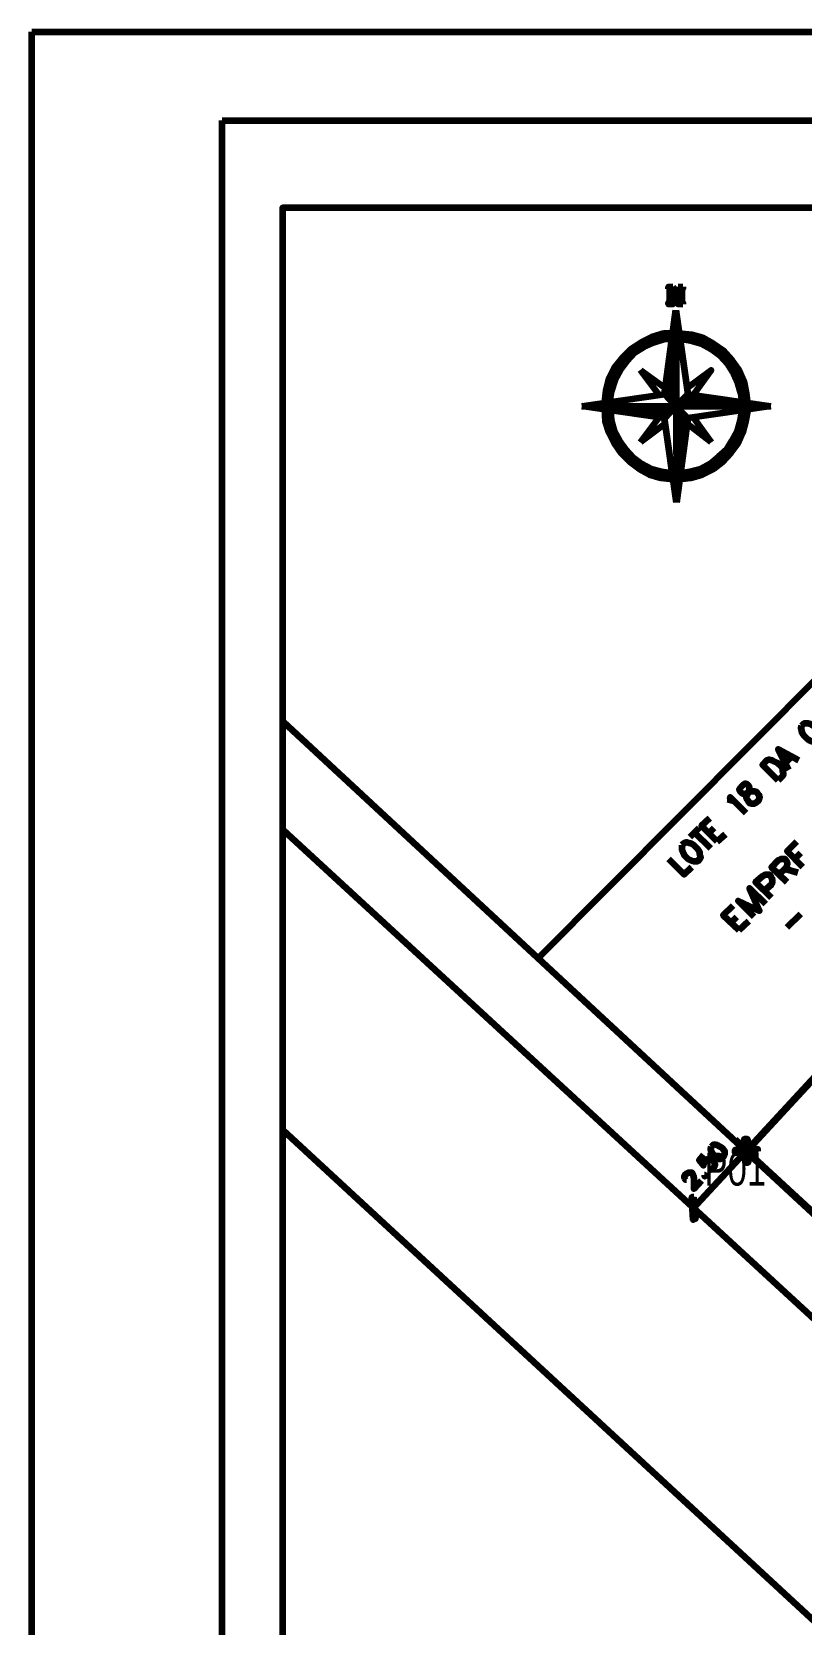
# Model space of a CAD drawing. Header units: inches. Extents: x 1 to 529, y -1 to 335.
# Drawn here: x 1.2 to 69.4, y 193.7 to 334.9 of the extents above; entities that cross this region are included whole.
import ezdxf

# ---------------------------------------------------------------- set-up
doc = ezdxf.new("R2010")
doc.units = ezdxf.units.IN
for name, color, linetype, lineweight in [('H', 7, 'CONTINUOUS', 100), ('P', 250, 'CONTINUOUS', 100), ('Text', 250, 'CONTINUOUS', 100)]:
    doc.layers.add(name, color=color, linetype=linetype, lineweight=lineweight)
doc.styles.get("Standard").update_dxf_attribs({"font": 'txt', "width": 0.75})

msp = doc.modelspace()

# ---------------------------------------------------------------- hatches: boundary and pattern name
at = {"layer": 'H', "linetype": 'CONTINUOUS'}
for points in [[(64.33, 236.67), (64.67, 234.6), (64.6, 236.67), (64.33, 236.67), (64.67, 234.6), (64.47, 234.6)], [(64.67, 234.6), (64.33, 236.67), (64.47, 234.6), (64.67, 234.6), (64.33, 236.67), (64.6, 236.67)], [(65.53, 235.8), (63.53, 235.47), (65.53, 235.6), (65.53, 235.8), (63.53, 235.47), (63.53, 235.73)], [(59.67, 231.53), (60, 229.6), (59.87, 231.53), (59.67, 231.53), (60, 229.6), (59.8, 229.53)]]:
    msp.add_hatch(color=252, dxfattribs=at).paths.add_polyline_path(points)

# ---------------------------------------------------------------- linework, layer by layer
at = {"layer": 'P', "color": 252, "linetype": 'CONTINUOUS'}
for points in [[(1.2, 334.87), (474.8, 334.87), (474.8, 0), (1.2, 0), (1.2, 334.87)], [(18.07, 327), (466.93, 327), (466.93, 7.87), (18.07, 7.87), (18.07, 327)], [(23.4, 24.27), (370.13, 24.27), (370.13, 319.27), (23.4, 319.27), (23.4, 24.27)], [(96.4, 303.33), (46.07, 252.73)], [(64.47, 235.53), (112.47, 287.53)], [(23.47, 273.67), (64.47, 235.6)], [(69.4, 273.33), (69.33, 273.13), (69.4, 272.87), (69.47, 272.67), (69.6, 272.47), (69.93, 272.13), (70.2, 272), (70.4, 271.93), (70.67, 271.87), (70.8, 271.93), (71, 272.13), (71, 272.33), (71, 272.53), (70.93, 272.73), (70.8, 273), (70.47, 273.33), (70.2, 273.47), (70, 273.53), (69.8, 273.53), (69.6, 273.53), (69.4, 273.33)], [(68.27, 269.4), (67.33, 271.27), (69.13, 270.27)], [(67.33, 268.47), (65.93, 269.87), (66.33, 270.27), (66.53, 270.33), (66.8, 270.27), (66.93, 270.2), (67.2, 270.07), (67.6, 269.73), (67.73, 269.47), (67.73, 269.27), (67.8, 269.07), (67.73, 268.87), (67.33, 268.47)], [(68, 270.07), (68.53, 270.6)], [(63.07, 266.47), (63.13, 266.67), (63.07, 267), (64.47, 265.6)], [(64, 267.87), (63.87, 267.67), (64, 267.47), (64.13, 267.33), (64.33, 267.27), (64.47, 267.33), (64.73, 267.47), (65, 267.53), (65.2, 267.53), (65.4, 267.47), (65.6, 267.2), (65.67, 267.07), (65.67, 266.93), (65.6, 266.67), (65.33, 266.47), (65.2, 266.4), (65, 266.4), (64.8, 266.47), (64.67, 266.67), (64.53, 266.87), (64.53, 267.13), (64.67, 267.33), (64.8, 267.6), (64.8, 267.8), (64.73, 268), (64.6, 268.13), (64.4, 268.2), (64.2, 268.07), (64, 267.87)], [(23.47, 264.07), (92.27, 200.67), (169.47, 129.2)], [(59.53, 263.47), (60.33, 264.27)], [(61.93, 263.07), (60.53, 264.47), (61.27, 265.13)], [(61.2, 263.8), (61.67, 264.27)], [(58.8, 262.73), (58.8, 262.53), (58.8, 262.33), (58.87, 262.13), (59, 261.87), (59.33, 261.53), (59.6, 261.4), (59.8, 261.33), (60, 261.33), (60.2, 261.33), (60.4, 261.53), (60.47, 261.67), (60.4, 261.93), (60.4, 262.13), (60.2, 262.4), (59.87, 262.73), (59.67, 262.87), (59.47, 262.93), (59.2, 263), (59, 262.93), (58.8, 262.73)], [(59.93, 263.87), (61.33, 262.47)], [(61.93, 263.07), (62.67, 263.73)], [(69.53, 260.8), (68.13, 262.2), (69, 263.07)], [(57.6, 261.53), (59, 260.13), (59.67, 260.8)], [(68.13, 259.47), (66.73, 260.8), (67.33, 261.4), (67.6, 261.53), (67.73, 261.53), (67.93, 261.53), (68.07, 261.33), (68.13, 261.2), (68.13, 261), (68, 260.73), (67.4, 260.13)], [(68.8, 261.53), (69.33, 262.07)], [(66.73, 258.07), (65.33, 259.47), (65.93, 260), (66.2, 260.13), (66.4, 260.13), (66.53, 260.13), (66.73, 259.87), (66.8, 259.67), (66.8, 259.53), (66.73, 259.27), (66.07, 258.67)], [(67.87, 260.67), (69.07, 260.33)], [(65.2, 256.4), (63.8, 257.8), (65.67, 256.93), (64.8, 258.93), (66.2, 257.53)], [(63.87, 255.2), (62.47, 256.53), (63.33, 257.4)], [(63.13, 255.87), (63.67, 256.4)], [(63.87, 255.2), (64.73, 256)], [(68.13, 255.47), (69.33, 256.67)], [(170, 101.93), (23.47, 237.47)], [(64.6, 236.67), (64.33, 236.67), (64.67, 234.6), (64.6, 236.67)], [(64.33, 236.67), (64.67, 234.6), (64.47, 234.6), (64.33, 236.67)], [(64.47, 234.6), (64.67, 234.6), (64.33, 236.67), (64.47, 234.6)], [(64.67, 234.6), (64.33, 236.67), (64.6, 236.67), (64.67, 234.6)], [(64.6, 235.73), (59.73, 230.47)], [(65.53, 235.6), (65.53, 235.8), (63.53, 235.47), (65.53, 235.6)], [(65.53, 235.8), (63.53, 235.47), (63.53, 235.73), (65.53, 235.8)], [(64.4, 235.73), (75.4, 225.6)], [(59.87, 231.53), (59.67, 231.53), (60, 229.6), (59.87, 231.53)], [(59.67, 231.53), (60, 229.6), (59.8, 229.53), (59.67, 231.53)]]:
    msp.add_lwpolyline(points, dxfattribs=at)
at = {"layer": 'P', "color": 0, "linetype": 'CONTINUOUS'}
for points in [[(57.6, 312.07), (57.6, 312.27), (58, 312.27)], [(57.73, 312.07), (57.6, 312.07)], [(57.73, 310.87), (57.73, 312.07)], [(58, 312.27), (58.67, 311.2)], [(58.47, 312.07), (58.47, 312.27)], [(58.47, 312.27), (58.87, 312.27)], [(58.67, 311.2), (58.67, 312.07), (58.47, 312.07)], [(58.87, 312.27), (58.87, 312.07), (58.8, 312.07)], [(58.8, 312.07), (58.8, 310.87), (58.87, 310.87), (58.87, 310.73)], [(58, 310.87), (58, 310.73), (57.6, 310.73), (57.6, 310.87), (57.73, 310.87)], [(58.87, 310.73), (58.47, 310.73), (57.8, 311.8)], [(57.8, 311.8), (57.8, 310.87)], [(57.8, 310.87), (58, 310.87)], [(57.27, 302.73), (58.27, 310.2)], [(58.27, 310.2), (58.33, 293.13)], [(58.27, 310.2), (59.33, 302.73)], [(58.27, 308.13), (57.2, 308.13), (56.13, 307.8), (55.2, 307.33), (54.27, 306.73), (53.53, 306), (52.8, 305.07), (52.33, 304.13), (52.07, 303.07), (51.93, 302)], [(58, 308.47), (58.27, 308.47)], [(58, 308.33), (58.27, 308.33)], [(58, 308.13), (58.27, 308.13)], [(58, 308), (58.27, 308)], [(58.07, 308.67), (58.27, 308.67)], [(64.67, 301.67), (64.53, 302.8), (64.33, 303.87), (63.87, 304.87), (63.27, 305.73), (62.47, 306.6), (61.6, 307.2), (60.67, 307.73), (59.67, 308), (58.53, 308.13)], [(58.27, 307.6), (57.27, 307.6), (56.33, 307.33), (55.47, 306.93), (54.6, 306.4), (53.93, 305.67), (53.33, 304.87), (52.87, 304), (52.53, 303), (52.4, 302.07)], [(57.8, 307.13), (58.27, 307.13)], [(57.8, 306.93), (58.27, 306.93)], [(57.8, 306.8), (58.27, 306.8)], [(57.8, 306.6), (58.27, 306.6)], [(57.87, 307.47), (58.27, 307.47)], [(57.87, 307.27), (58.27, 307.27)], [(57.93, 307.8), (58.27, 307.8)], [(57.93, 307.6), (58.27, 307.6)], [(64.13, 301.67), (64.07, 302.67), (63.8, 303.67), (63.4, 304.53), (62.87, 305.4), (62.2, 306.13), (61.4, 306.73), (60.53, 307.2), (59.6, 307.47), (58.67, 307.6)], [(57.53, 305.07), (58.27, 305.07)], [(57.6, 305.73), (58.27, 305.73)], [(57.6, 305.6), (58.27, 305.6)], [(57.6, 305.4), (58.27, 305.4)], [(57.6, 305.2), (58.27, 305.2)], [(57.67, 306.07), (58.27, 306.07)], [(57.67, 305.93), (58.27, 305.93)], [(57.73, 306.4), (58.27, 306.4)], [(57.73, 306.27), (58.27, 306.27)], [(55.13, 304.87), (57.27, 303.33)], [(56.73, 302.73), (55.13, 304.87)], [(57.33, 303.67), (58.27, 303.67)], [(57.4, 304.07), (58.27, 304.07)], [(57.4, 303.87), (58.27, 303.87)], [(57.47, 304.73), (58.27, 304.73)], [(57.47, 304.53), (58.27, 304.53)], [(57.47, 304.4), (58.27, 304.4)], [(57.47, 304.2), (58.27, 304.2)], [(57.53, 304.87), (58.27, 304.87)], [(59.33, 303.33), (61.4, 304.87), (59.87, 302.73)], [(49.93, 301.67), (57.27, 302.73)], [(57.27, 303.33), (58.27, 303.33)], [(57.27, 303.2), (58.27, 303.2)], [(57.27, 303), (58.27, 303)], [(57.27, 302.87), (58.27, 302.87)], [(58.27, 301.67), (57.27, 302.73)], [(57.27, 302.67), (58.27, 302.67)], [(57.33, 303.53), (58.27, 303.53)], [(57.47, 302.53), (58.27, 302.53)], [(57.6, 302.33), (58.27, 302.33)], [(59.33, 300.6), (58.27, 301.67), (59.33, 302.73)], [(58.93, 302.33), (58.93, 301.67)], [(59.07, 302.53), (59.07, 301.67)], [(59.27, 302.67), (59.27, 301.67)], [(59.33, 302.73), (66.67, 301.67)], [(59.4, 302.73), (59.4, 301.67)], [(59.6, 302.73), (59.6, 301.67)], [(59.73, 302.67), (59.73, 301.67)], [(59.93, 302.67), (59.93, 301.67)], [(60.07, 302.67), (60.07, 301.67)], [(60.27, 302.67), (60.27, 301.67)], [(60.4, 302.6), (60.4, 301.67)], [(60.6, 302.6), (60.6, 301.67)], [(60.73, 302.53), (60.73, 301.67)], [(60.93, 302.53), (60.93, 301.67)], [(61.07, 302.47), (61.07, 301.67)], [(61.27, 302.47), (61.27, 301.67)], [(61.4, 302.47), (61.4, 301.67)], [(61.6, 302.47), (61.6, 301.67)], [(61.73, 302.4), (61.73, 301.67)], [(61.93, 302.33), (61.93, 301.67)], [(62.07, 302.33), (62.07, 301.67)], [(62.27, 302.33), (62.27, 301.67)], [(62.4, 302.33), (62.4, 301.67)], [(62.6, 302.27), (62.6, 301.67)], [(62.8, 302.27), (62.8, 301.67)], [(62.93, 302.2), (62.93, 301.67)], [(63.13, 302.2), (63.13, 301.67)], [(49.93, 301.67), (58.27, 301.67)], [(58.33, 293.13), (57.27, 300.6), (49.93, 301.67)], [(51.13, 301.47), (51.13, 301.67)], [(51.27, 301.47), (51.27, 301.67)], [(51.47, 301.47), (51.47, 301.67)], [(51.6, 301.47), (51.6, 301.67)], [(51.8, 301.4), (51.8, 301.67)], [(51.93, 301.4), (51.93, 301.67)], [(51.93, 301.4), (52, 300.33), (52.33, 299.33), (52.8, 298.4), (53.4, 297.53), (54.2, 296.73), (55, 296.13), (55.93, 295.6), (56.93, 295.33), (58, 295.2)], [(52.07, 301.33), (52.07, 301.67)], [(52.27, 301.33), (52.27, 301.67)], [(52.4, 301.27), (52.4, 301.67)], [(52.47, 301.27), (52.53, 300.4), (52.8, 299.47), (53.27, 298.6), (53.8, 297.87), (54.47, 297.13), (55.2, 296.6), (56.07, 296.13), (57, 295.87), (57.93, 295.73)], [(52.6, 301.27), (52.6, 301.67)], [(52.73, 301.27), (52.73, 301.67)], [(52.93, 301.27), (52.93, 301.67)], [(53.07, 301.2), (53.07, 301.67)], [(53.27, 301.2), (53.27, 301.67)], [(53.4, 301.13), (53.4, 301.67)], [(53.6, 301.13), (53.6, 301.67)], [(53.73, 301.13), (53.73, 301.67)], [(53.93, 301.13), (53.93, 301.67)], [(54.07, 301.07), (54.07, 301.67)], [(54.27, 301.07), (54.27, 301.67)], [(54.4, 301), (54.4, 301.67)], [(54.6, 301), (54.6, 301.67)], [(54.73, 300.93), (54.73, 301.67)], [(54.93, 300.93), (54.93, 301.67)], [(55.07, 300.93), (55.07, 301.67)], [(55.27, 300.93), (55.27, 301.67)], [(55.4, 300.87), (55.4, 301.67)], [(55.6, 300.87), (55.6, 301.67)], [(55.73, 300.8), (55.73, 301.67)], [(55.93, 300.8), (55.93, 301.67)], [(56.07, 300.8), (56.07, 301.67)], [(56.27, 300.8), (56.27, 301.67)], [(56.4, 300.73), (56.4, 301.67)], [(56.6, 300.73), (56.6, 301.67)], [(56.8, 300.67), (56.8, 301.67)], [(56.93, 300.67), (56.93, 301.67)], [(57.13, 300.6), (57.13, 301.67)], [(57.27, 300.67), (57.27, 301.67)], [(57.27, 300.6), (58.27, 301.67)], [(57.47, 300.87), (57.47, 301.67)], [(57.6, 301), (57.6, 301.67)], [(57.8, 302.13), (58.27, 302.13)], [(57.8, 301.2), (57.8, 301.67)], [(58, 302), (58.27, 302)], [(58, 301.33), (58, 301.67)], [(58.13, 301.8), (58.27, 301.8)], [(58.13, 301.53), (58.13, 301.67)], [(58.27, 301.67), (66.67, 301.67)], [(58.47, 301.53), (58.27, 301.53)], [(58.6, 301.4), (58.27, 301.33)], [(58.8, 301.2), (58.27, 301.2)], [(58.93, 301), (58.27, 301)], [(59.07, 300.87), (58.27, 300.87)], [(58.47, 301.8), (58.47, 301.67)], [(58.6, 302), (58.6, 301.67)], [(58.6, 295.2), (59.6, 295.33), (60.6, 295.6), (61.6, 296.13), (62.4, 296.73), (63.13, 297.53), (63.8, 298.4), (64.2, 299.33), (64.47, 300.33), (64.67, 301.4)], [(58.67, 295.73), (59.53, 295.87), (60.47, 296.13), (61.33, 296.6), (62.07, 297.2), (62.8, 297.87), (63.27, 298.6), (63.73, 299.47), (64, 300.4), (64.13, 301.33)], [(58.73, 302.13), (58.73, 301.67)], [(66.67, 301.67), (59.33, 300.6)], [(63.27, 302.13), (63.27, 301.67)], [(63.47, 302.13), (63.47, 301.67)], [(63.6, 302.13), (63.6, 301.67)], [(63.8, 302.13), (63.8, 301.67)], [(64, 302.07), (64, 301.67)], [(64.13, 302.07), (64.13, 301.67)], [(64.33, 302), (64.33, 301.67)], [(64.47, 302), (64.47, 301.67)], [(64.67, 302), (64.67, 301.67)], [(64.8, 302), (64.8, 301.67)], [(65, 301.93), (65, 301.67)], [(65.13, 301.93), (65.13, 301.67)], [(65.33, 301.87), (65.33, 301.67)], [(65.47, 301.87), (65.47, 301.67)], [(65.67, 301.8), (65.67, 301.67)], [(65.8, 301.8), (65.8, 301.67)], [(55.13, 298.47), (56.73, 300.6)], [(57.27, 300.07), (55.13, 298.47)], [(59.27, 300.67), (58.27, 300.67)], [(59.33, 300.53), (58.27, 300.53)], [(59.33, 300.33), (58.27, 300.33)], [(59.27, 300.2), (58.27, 300.2)], [(59.27, 300), (58.27, 300)], [(59.2, 299.8), (58.27, 299.8)], [(59.2, 299.67), (58.27, 299.67)], [(59.2, 299.47), (58.27, 299.47)], [(59.33, 300.6), (58.33, 293.13)], [(61.4, 298.47), (59.33, 300.07)], [(59.87, 300.6), (61.4, 298.47)], [(59.2, 299.33), (58.27, 299.33)], [(59.13, 299.13), (58.27, 299.13)], [(59.13, 299), (58.27, 299)], [(59.07, 298.8), (58.27, 298.8)], [(59.07, 298.67), (58.27, 298.67)], [(59, 298.47), (58.27, 298.47)], [(59, 298.27), (58.27, 298.27)], [(59, 298.13), (58.27, 298.13)], [(59, 297.93), (58.27, 297.93)], [(58.93, 297.8), (58.27, 297.8)], [(58.93, 297.6), (58.27, 297.6)], [(58.87, 297.47), (58.27, 297.47)], [(58.87, 297.27), (58.27, 297.27)], [(58.8, 297.13), (58.27, 297.13)], [(58.8, 296.93), (58.27, 296.93)], [(58.8, 296.73), (58.27, 296.73)], [(58.8, 296.6), (58.27, 296.6)], [(58.73, 296.4), (58.27, 296.4)], [(58.73, 296.27), (58.27, 296.27)], [(58.67, 296.07), (58.27, 296.07)], [(58.67, 295.93), (58.27, 295.93)], [(58.67, 295.73), (58.27, 295.73)], [(58.67, 295.6), (58.27, 295.6)], [(58.6, 295.4), (58.27, 295.4)], [(58.6, 295.2), (58.27, 295.2)], [(58.53, 295.07), (58.27, 295.07)], [(58.53, 294.87), (58.33, 294.87)], [(58.47, 294.73), (58.33, 294.73)], [(58.47, 294.53), (58.33, 294.53)], [(58.47, 294.4), (58.33, 294.4)], [(58.47, 294.2), (58.33, 294.2)], [(58.4, 294), (58.33, 294)], [(58.4, 293.87), (58.33, 293.87)], [(58.33, 293.67), (58.33, 293.67)], [(58.33, 293.53), (58.33, 293.53)], [(58.33, 293.33), (58.33, 293.33)], [(58.33, 293.2), (58.33, 293.2)], [(340.13, 173), (338.8, 113.07), (273.47, 42.13), (64.47, 235.6), (112.33, 287.4), (244.8, 164.8), (292.67, 216.53), (340.13, 173)], [(61.4, 236), (61.33, 235.8), (61.4, 235.6), (61.6, 235.27), (61.73, 235.13), (62, 234.93), (62.27, 234.93), (62.4, 235.07), (62.53, 235.13), (62.6, 235.33), (62.6, 235.6), (62.4, 235.87), (62.2, 236), (61.93, 236.13), (61.67, 236.2), (61.53, 236.13), (61.4, 236)], [(63.53, 234.6), (65.53, 236.67)], [(63.53, 236.67), (65.53, 234.6)], [(65.2, 235.67), (65.13, 235.93), (65, 236.13), (64.8, 236.27), (64.53, 236.33), (64.27, 236.27), (64, 236.13), (63.87, 235.93), (63.8, 235.67), (63.87, 235.4), (64, 235.13), (64.27, 235), (64.53, 234.93), (64.8, 235), (65, 235.13), (65.13, 235.4), (65.2, 235.67)], [(60.73, 235.27), (60.33, 234.8), (60.73, 234.33), (60.73, 234.4), (60.8, 234.6), (60.93, 234.8), (61.13, 234.93), (61.33, 234.93), (61.53, 234.8), (61.6, 234.73), (61.73, 234.53), (61.73, 234.33), (61.6, 234.13), (61.47, 234), (61.27, 233.93), (61.2, 233.93), (61.07, 233.93)], [(59.2, 233.07), (59.13, 233.07), (59.07, 233.2), (59, 233.33), (59.07, 233.47), (59.27, 233.67), (59.4, 233.73), (59.53, 233.73), (59.67, 233.73), (59.73, 233.6), (59.8, 233.47), (59.87, 233.2), (59.87, 232.27), (60.53, 233)], [(60.8, 233.47), (60.8, 233.4), (60.87, 233.4), (60.87, 233.47), (60.8, 233.47)]]:
    msp.add_lwpolyline(points, dxfattribs=at)

# ---------------------------------------------------------------- texts
at = {"layer": 'Text', "color": 0, "linetype": 'CONTINUOUS', "insert": (60.8, 234), "char_height": 2.9333, "width": 9.4, "attachment_point": 4}
msp.add_mtext('{\\fHelvetica|b0|i0|c1|p15;P01}', dxfattribs=at)

doc.saveas('drawing.dxf')
